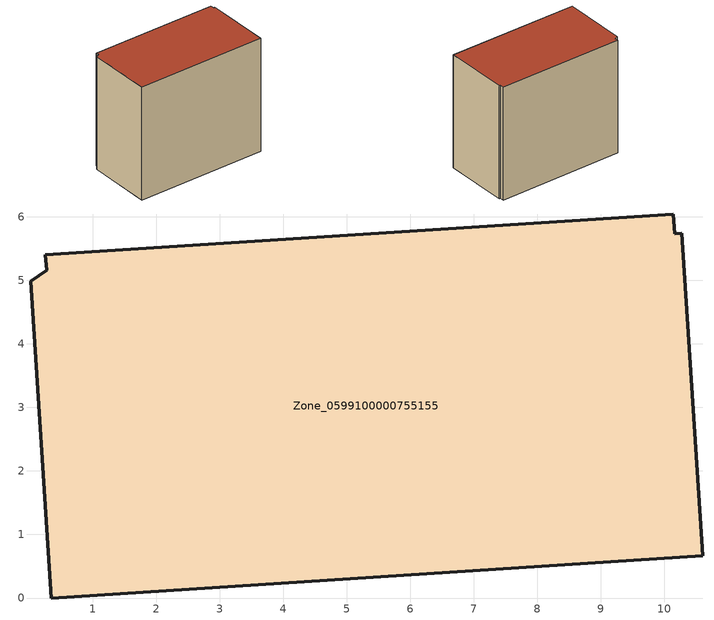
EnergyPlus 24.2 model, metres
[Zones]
Zone_0599100000755155
 floor ground (C_G): 10.14,6.05 10.16,5.74 10.27,5.74 10.6,0.66 0.34,0 0.03,4.99 0.28,5.16 0.25,5.41 z0
 wall outside (C_F): 10.14,6.05 0.25,5.41 0.28,5.16 0.03,4.99 0.34,0 10.6,0.66 10.27,5.74 10.16,5.74 10.14,6.05 z0:9.06
 roof outside (C_R): 10.16,5.74 10.14,6.05 0.25,5.41 0.28,5.16 0.03,4.99 0.34,0 10.6,0.66 10.27,5.74 z9.06
[BUILDING]
Pand.0599100000755155: North Axis=0; Terrain=City; Loads Convergence Tolerance Value=0.04; Temperature Convergence Tolerance Value=0.4; Solar Distribution=FullExterior; Maximum Number of Warmup Days=25; Minimum Number of Warmup Days=1
[Site:Location]
Rotterdam.The.Hague.AP_ZH_NLD Design_Conditions: Latitude=51.96; Longitude=4.45; Time Zone=1; Elevation=-4.5
[SITE:GROUNDTEMPERATURE:BUILDINGSURFACE]
18, 18, 18, 18, 18, 18, 18, 18, 18, 18, 18, 18
[MATERIAL] Thermal Absorptance=0.9; Solar Absorptance=0.7; Visible Absorptance=0.7
Name | Roughness | Thickness | Conductivity | Density | Specific Heat
G.TI.2006-2014 | MediumSmooth | 0.15 | 0.06 | 540 | 1210
F.TI.2006-2014 | Rough | 0.3 | 0.12 | 1920 | 840
R.TI.2006-2014 | MediumRough | 0.2 | 0.08 | 1500 | 1000
[CONSTRUCTION]
C_G: G.TI.2006-2014
C_F: F.TI.2006-2014
C_R: R.TI.2006-2014
[ZONE]
Zone_0599100000755155: Type=1; Multiplier=1; Ceiling Height=Autocalculate; Volume=Autocalculate; Floor Area=autocalculate; Part of Total Floor Area=Yes
[ZONEINFILTRATION:DESIGNFLOWRATE]
Infil_Zone_0599100000755155: Zone or ZoneList or Space or SpaceList=Zone_0599100000755155; Schedule=AlwaysOn; Design Flow Rate Calculation Method=Flow/Area; Flow Rate per Floor Area=0.0015; Constant Term Coefficient=1; Temperature Term Coefficient=0; Velocity Term Coefficient=0; Velocity Squared Term Coefficient=0
[HVACTEMPLATE:ZONE:IDEALLOADSAIRSYSTEM]
Zone_0599100000755155: Maximum Heating Supply Air Temperature=50; Minimum Cooling Supply Air Temperature=13; Maximum Heating Supply Air Humidity Ratio=0.0156; Minimum Cooling Supply Air Humidity Ratio=0.0077; Heating Limit=NoLimit; Cooling Limit=NoLimit; Dehumidification Control Type=ConstantSensibleHeatRatio; Cooling Sensible Heat Ratio=0.7; Dehumidification Setpoint=60; Humidification Control Type=None; Humidification Setpoint=30; Outdoor Air Method=None; Outdoor Air Flow Rate per Person=0.00944; Outdoor Air Flow Rate per Zone Floor Area=0; Outdoor Air Flow Rate per Zone=0; Demand Controlled Ventilation Type=None; Outdoor Air Economizer Type=NoEconomizer; Heat Recovery Type=None; Sensible Heat Recovery Effectiveness=0.7; Latent Heat Recovery Effectiveness=0.65
[ZONECONTROL:THERMOSTAT]
ThermostatControl_Zone_0599100000755155: Zone or ZoneList=Zone_0599100000755155; Control Type Schedule=DualSetpointControlType; Control 1=Thermostat_Zone_0599100000755155; Temperature Difference Between Cutout And Setpoint=0
[THERMOSTATSETPOINT:DUALSETPOINT]
Thermostat_Zone_0599100000755155: Heating Setpoint Temperature Schedule=HeatingSetpoint_Zone_0599100000755155; Cooling Setpoint Temperature Schedule=CoolingSetpoint_Zone_0599100000755155
[SCHEDULE:COMPACT]
HeatingSetpoint_Zone_0599100000755155: Through: 12/31, For: AllDays, Until: 24:00, 21
CoolingSetpoint_Zone_0599100000755155: Through: 12/31, For: AllDays, Until: 24:00, 24
DualSetpointControlType: Through: 12/31, For: AllDays, Until: 24:00, 4
AlwaysOn: Through: 12/31, For: AllDays, Until: 24:00, 1
